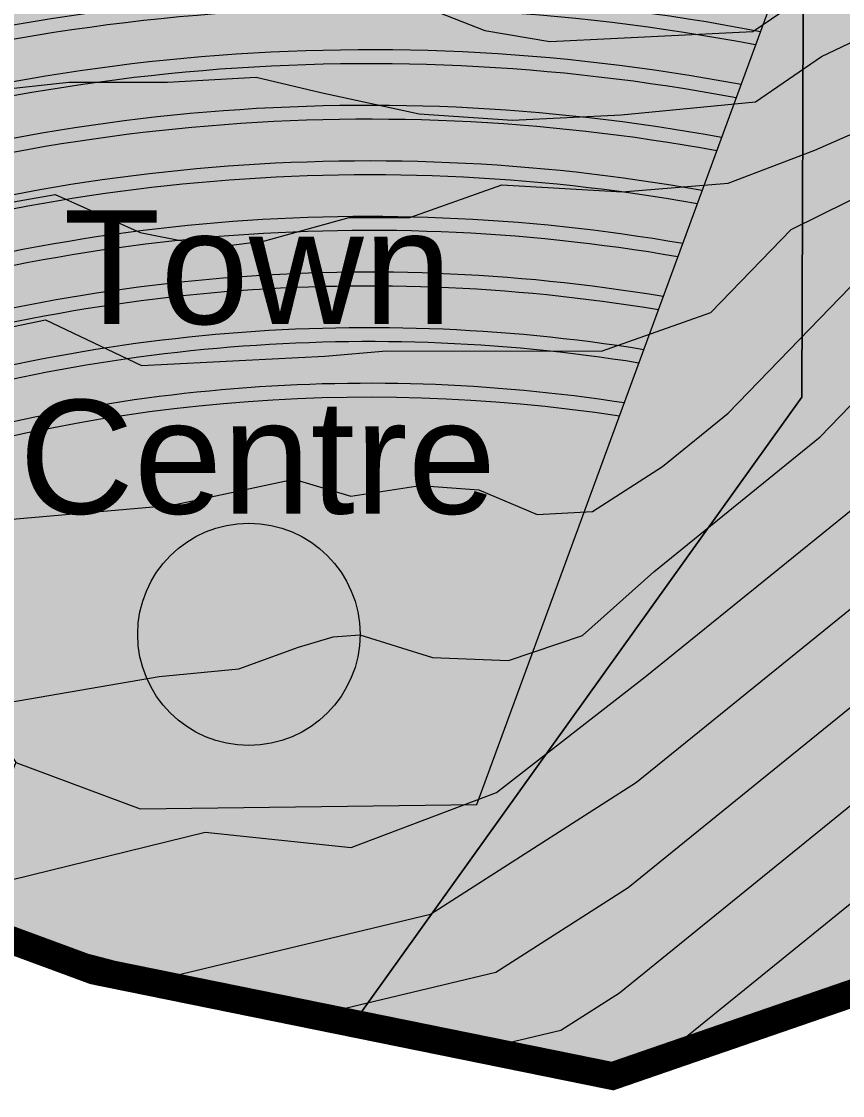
# Model space of a CAD drawing. Header units: inches. Extents: x 218980 to 233865, y 587194 to 599270.
# Drawn here: x 219063.72 to 219093.26, y 587341.4 to 587380.04 of the extents above; entities that cross this region are included whole.
import ezdxf

# ---------------------------------------------------------------- set-up
doc = ezdxf.new("R2010")
doc.units = ezdxf.units.IN
doc.header["$MEASUREMENT"] = 0
for name, pattern in [('01', [0]), ('DASHDOT2', [0.5, 0.25, -0.125, 0, -0.125]), ('State_Boundary_2', [13.5, 5, -1.6, 0.3, -1.6, 5])]:
    doc.linetypes.add(name, pattern=pattern)
for name, color, linetype, lineweight in [('Forest and Steep Slope', 66, '01', 0), ('Major Contour', 250, 'Continuous', 0), ('Minor Contour', 250, 'Continuous', 0), ('Planning Boundary', 222, '01', 0), ('Proposed Plot Boundary', 250, '01', 0), ('Proposed Urban Design', 250, 'Continuous', 0), ('Town Boundary', 220, 'DASHDOT2', 30)]:
    doc.layers.add(name, color=color, linetype=linetype, lineweight=lineweight)
doc.layers.add('Open Space Within Settlement Active', color=7, linetype='01', lineweight=0, true_color=0xb1d336)
doc.layers.add('Open Space Within Settlement Passive', color=7, linetype='01', lineweight=0, true_color=0xcbe279)
doc.layers.add('Text', color=7, linetype='Continuous')
doc.styles.get("Standard").update_dxf_attribs({"font": 'arial.ttf'})

msp = doc.modelspace()

# ---------------------------------------------------------------- hatches: boundary and pattern name
at = {"layer": 'Forest and Steep Slope'}
h = msp.add_hatch(color=256, dxfattribs=at)
h.dxf.hatch_style = 1
h.paths.add_polyline_path([(219135.215, 587395.763), (219140.871, 587407.765), (219143.354, 587412.593), (219146.665, 587418.939), (219150.39, 587423.078), (219154.529, 587426.803), (219154.943, 587426.803), (219163.496, 587430.114), (219170.118, 587432.183), (219170.946, 587433.563), (219170.808, 587435.08), (219169.429, 587436.184), (219166.256, 587437.011), (219159.358, 587437.563), (219151.218, 587438.253), (219143.078, 587435.356), (219140.181, 587431.493), (219134.492, 587425.697), (219131.043, 587423.214), (219121.386, 587418.385), (219108.832, 587410.246), (219100.002, 587400.451), (219091.863, 587383.62), (219091.801, 587366.52), (219075.658, 587343.995), (219084.986, 587342.099), (219126.328, 587356.355), (219131.985, 587356.771), (219131.076, 587366.654), (219131.076, 587374.38), (219131.904, 587381.691), (219132.456, 587386.106)])
at = {"layer": 'Forest and Steep Slope', "true_color": 0xc6ffb3}
h = msp.add_hatch(color=71, dxfattribs=at)
h.dxf.hatch_style = 1
h.paths.add_polyline_path([(219049.209, 587375.372), (219050.044, 587374.088, -0.140748), (219089.613, 587377.769), (219090.137, 587379.196, 0.142694)])
h.paths.add_polyline_path([(219048.096, 587377.081), (219048.93, 587375.799, -0.143325), (219090.311, 587379.672), (219090.835, 587381.098, 0.145167)])
h.paths.add_polyline_path([(219046.985, 587378.789), (219047.818, 587377.508, -0.145765), (219091.009, 587381.573), (219091.532, 587382.998, 0.147512)])
h = msp.add_hatch(color=71, dxfattribs=at)
h.dxf.hatch_style = 1
h.paths.add_polyline_path([(219088.039, 587373.483, 0.13439), (219052.554, 587370.231), (219053.393, 587368.942, -0.132077), (219087.514, 587372.052)])
h.paths.add_polyline_path([(219088.739, 587375.389, 0.137318), (219051.438, 587371.947), (219052.275, 587370.66, -0.135138), (219088.214, 587373.959)])
h.paths.add_polyline_path([(219050.322, 587373.66), (219051.159, 587372.375, -0.138024), (219088.914, 587375.865), (219089.438, 587377.293, 0.140082)])
at = {"layer": 'Open Space Within Settlement Passive'}
h = msp.add_hatch(color=256, dxfattribs=at)
h.dxf.hatch_style = 1
h.paths.add_polyline_path([(219045.874, 587380.495), (219046.707, 587379.216, -0.148079), (219091.707, 587383.473), (219092.229, 587384.897, 0.149739)])
h = msp.add_hatch(color=256, dxfattribs=at)
h.dxf.hatch_style = 1
h.paths.add_polyline_path([(219063.52, 587353.383), (219067.987, 587351.71), (219080.106, 587351.871), (219092.229, 587384.897), (219092.474, 587384.886), (219091.863, 587383.62), (219091.801, 587366.52), (219075.658, 587343.995), (219061.423, 587347.7)])
at = {"layer": 'Proposed Plot Boundary', "true_color": 0xd2b9a3}
h = msp.add_hatch(color=9, dxfattribs=at)
h.dxf.hatch_style = 1
h.paths.add_polyline_path([(219085.233, 587365.838), (219085.409, 587366.317, 0.121654), (219056.758, 587363.772), (219057.039, 587363.34, -0.12069)])
h.paths.add_polyline_path([(219085.936, 587367.753), (219086.112, 587368.231, 0.125355), (219055.634, 587365.499), (219055.915, 587365.067, -0.124453)])
h.paths.add_polyline_path([(219086.638, 587369.665), (219086.813, 587370.142, 0.128822), (219054.513, 587367.222), (219054.793, 587366.791, -0.127976)])
h.paths.add_polyline_path([(219087.339, 587371.575), (219087.514, 587372.052, 0.132077), (219053.393, 587368.942), (219053.673, 587368.513, -0.131282)])
h.paths.add_polyline_path([(219088.039, 587373.483), (219088.214, 587373.959, 0.135138), (219052.275, 587370.66), (219052.554, 587370.231, -0.13439)])
h.paths.add_polyline_path([(219088.739, 587375.389), (219088.914, 587375.865, 0.138024), (219051.159, 587372.375), (219051.438, 587371.947, -0.137318)])
h.paths.add_polyline_path([(219089.438, 587377.293), (219089.613, 587377.769, 0.140748), (219050.044, 587374.088), (219050.322, 587373.66, -0.140082)])
h.paths.add_polyline_path([(219090.137, 587379.196), (219090.311, 587379.672, 0.143325), (219048.93, 587375.799), (219049.209, 587375.372, -0.142694)])
h.paths.add_polyline_path([(219090.835, 587381.098), (219091.009, 587381.573, 0.145765), (219047.818, 587377.508), (219048.096, 587377.081, -0.145167)])
h.paths.add_polyline_path([(219091.532, 587382.998), (219091.707, 587383.473, 0.148079), (219046.707, 587379.216), (219046.985, 587378.789, -0.147512)])
at = {"layer": 'Proposed Urban Design', "true_color": 0xc9ffb8}
h = msp.add_hatch(color=254, dxfattribs=at)
h.paths.add_polyline_path([(219085.936, 587367.753, 0.124453), (219055.915, 587365.067), (219056.758, 587363.772, -0.121654), (219085.409, 587366.317)])
h.paths.add_polyline_path([(219054.793, 587366.791), (219055.634, 587365.499, -0.125355), (219086.112, 587368.231), (219086.638, 587369.665, 0.127976)])
h.paths.add_polyline_path([(219087.339, 587371.575, 0.131282), (219053.673, 587368.513), (219054.513, 587367.222, -0.128822), (219086.813, 587370.142)])
at = {"layer": 'Proposed Urban Design', "true_color": 0xe8ffe0}
h = msp.add_hatch(color=7, dxfattribs=at)
h.paths.add_polyline_path([(219085.233, 587365.838, 0.12069), (219057.039, 587363.34), (219063.52, 587353.383), (219067.987, 587351.71), (219080.106, 587351.871)])
h.paths.add_polyline_path([(219075.903, 587357.992, -1), (219067.903, 587357.992, -1)], flags=16)
at = {"layer": 'Proposed Urban Design'}
msp.add_hatch(color=7, dxfattribs=at).paths.add_polyline_path([(219067.903, 587357.992, 1), (219075.903, 587357.992, 1)])

# ---------------------------------------------------------------- linework, layer by layer
at = {"layer": 'Forest and Steep Slope'}
msp.add_lwpolyline([(219091.863, 587383.62), (219091.801, 587366.52), (219075.658, 587343.995), (219084.986, 587342.099), (219126.328, 587356.355), (219131.985, 587356.771), (219131.076, 587366.654), (219131.076, 587374.38), (219131.904, 587381.691)], dxfattribs=at)
at = {"layer": 'Major Contour'}
for points, elevation in [([(219074.27, 587344.277), (219080.785, 587345.836), (219085.544, 587348.883), (219102.382, 587362.533), (219105.676, 587365.942), (219111.159, 587368.648), (219116.095, 587375.913), (219120.819, 587384.498)], 2795), ([(219027.182, 587367.789), (219033.449, 587364.883), (219035.712, 587364.736), (219043.034, 587365.024), (219045.121, 587365.248), (219048.582, 587366.658), (219054.053, 587366.623), (219058.507, 587367.821), (219062.563, 587368.887), (219064.589, 587369.306), (219068.042, 587367.668), (219071.799, 587367.854), (219074.634, 587368), (219076.851, 587368.193), (219084.595, 587368.175), (219088.525, 587369.574), (219091.413, 587372.562), (219100.683, 587377.138), (219101.704, 587378.641), (219102.682, 587380.418)], 2800)]:
    msp.add_lwpolyline(points, dxfattribs=dict(at, elevation=elevation))
at = {"layer": 'Minor Contour'}
for points in [[(219086.571, 587342.646), (219108.997, 587360.827), (219111.381, 587363.294), (219115.349, 587365.253), (219121.851, 587374.821), (219128.074, 587386.129)], [(219080.253, 587343.061), (219083.131, 587343.75), (219085.233, 587345.096), (219105.689, 587361.68), (219108.529, 587364.618), (219113.254, 587366.95), (219118.973, 587375.367), (219124.446, 587385.313)], [(219068.287, 587345.493), (219078.44, 587347.922), (219085.855, 587352.67), (219099.074, 587363.387), (219102.823, 587367.266), (219109.064, 587370.346), (219113.217, 587376.458), (219117.192, 587383.682)], [(219059.827, 587348.29), (219070.332, 587350.872), (219075.59, 587350.322), (219080.807, 587352.303), (219086.167, 587356.457), (219095.767, 587364.24), (219099.971, 587368.59), (219106.968, 587372.044), (219110.339, 587377.004), (219113.564, 587382.866)], [(219046.473, 587354.895), (219055.599, 587355.291), (219060.382, 587355.044), (219068.678, 587356.477), (219071.547, 587356.747), (219073.686, 587357.531), (219074.931, 587357.896), (219075.892, 587357.977), (219078.512, 587357.157), (219081.239, 587357.054), (219083.905, 587357.955), (219086.478, 587360.244), (219092.459, 587365.093), (219097.118, 587369.914), (219104.873, 587373.742), (219107.461, 587377.55), (219109.937, 587382.05)], [(219035.078, 587361.484), (219037.187, 587360.873), (219037.432, 587360.642), (219039.451, 587360.721), (219051.38, 587362.005), (219051.597, 587362.245), (219052.329, 587362.151), (219053.016, 587362.403), (219061.472, 587361.966), (219069.15, 587362.633), (219073.526, 587363.573), (219075.576, 587362.965), (219078.069, 587363.352), (219080.174, 587363.186), (219082.279, 587362.301), (219084.265, 587362.415), (219086.789, 587364.031), (219089.151, 587365.946), (219094.266, 587371.238), (219102.778, 587375.44), (219104.582, 587378.096), (219106.31, 587381.234)], [(219077.139, 587381.006), (219080.39, 587379.717), (219082.733, 587379.324), (219090.032, 587379.676), (219092.381, 587381.294)], [(219019.285, 587374.094), (219024.712, 587372.101), (219030.212, 587370.439), (219036.635, 587370.439), (219041.536, 587371.92), (219048.245, 587372.517), (219055.777, 587371.095), (219061.643, 587373.243), (219064.939, 587373.817), (219067.998, 587372.448), (219069.738, 587372.1), (219071.181, 587371.987), (219072.473, 587372.155), (219075.518, 587372.995), (219077.693, 587372.99), (219081.006, 587374.169), (219085.336, 587373.917), (219089.146, 587374.229), (219092.269, 587375.413), (219095.104, 587376.661), (219098.826, 587379.187), (219100.813, 587380.893)], [(219013.243, 587380.023), (219013.692, 587379.624), (219014.818, 587379.52), (219016.113, 587379.652), (219018.221, 587379.818), (219030.85, 587377.146), (219035.26, 587376.803), (219041.885, 587378.293), (219052.389, 587376.221), (219057.193, 587375.724), (219059.786, 587376.403), (219061.235, 587377.402), (219065.43, 587377.856), (219068.982, 587377.856), (219072.169, 587378.039), (219074.497, 587377.489), (219078.034, 587376.715), (219081.391, 587376.487), (219085.303, 587376.682), (219090.127, 587377.145), (219092.504, 587378.783), (219095.205, 587380.064)]]:
    msp.add_lwpolyline(points, dxfattribs=at)
at = {"layer": 'Open Space Within Settlement Active'}
msp.add_lwpolyline([(219046.505, 587395.466), (219026.788, 587368.102), (219038.086, 587359.082), (219059.345, 587348.467), (219066.33, 587345.89), (219075.658, 587343.995), (219091.801, 587366.52), (219091.863, 587383.62)], dxfattribs=at)
at = {"layer": 'Planning Boundary', "lineweight": 5, "const_width": 1}
msp.add_lwpolyline([(219180.099, 587615.206), (219179.48, 587586.322), (219133.366, 587559.17), (219091.397, 587544.284), (219048.906, 587533.2), (219016.853, 587502.186), (219012.006, 587498.151), (218982.942, 587477.15), (218980.217, 587473.076), (218991.841, 587441.632), (219001.372, 587412.667), (219011.65, 587392.01), (219013.407, 587378.786), (219038.086, 587359.082), (219059.345, 587348.467), (219066.33, 587345.89), (219084.986, 587342.099), (219126.328, 587356.355), (219182.073, 587360.455), (219185.948, 587349.321), (219219.5, 587319.342), (219222.284, 587310.428)], dxfattribs=at)
at = {"layer": 'Proposed Urban Design'}
msp.add_lwpolyline([(219045.874, 587380.495), (219063.52, 587353.383), (219067.987, 587351.71), (219080.106, 587351.871), (219092.229, 587384.897)], dxfattribs=at)
msp.add_lwpolyline([(219063.52, 587353.383), (219067.987, 587351.71), (219080.106, 587351.871), (219092.229, 587384.897), (219092.474, 587384.886), (219091.863, 587383.62), (219091.801, 587366.52), (219075.658, 587343.995), (219061.423, 587347.7)], close=True, dxfattribs=at)
msp.add_circle((219071.903, 587357.992), 4, dxfattribs=at)
for radius, start, end in [(77.985, 78.55818, 112.25061), (77.485, 78.61486, 112.18003), (75.985, 78.78943, 111.96261), (75.485, 78.84918, 111.88818), (73.985, 79.03334, 111.65873), (73.485, 79.09642, 111.58012), (71.985, 79.29099, 111.33761), (71.485, 79.35769, 111.25446), (69.985, 79.56358, 110.99773), (69.485, 79.63422, 110.90963), (67.985, 79.85245, 110.63738), (67.485, 79.92738, 110.54388), (65.985, 80.15911, 110.25465), (65.485, 80.23875, 110.15522), (63.985, 80.48527, 109.84734), (63.485, 80.57007, 109.7414), (61.985, 80.83286, 109.41301), (61.485, 80.92335, 109.29988), (59.985, 81.20408, 108.94883), (59.485, 81.30086, 108.82775)]:
    msp.add_arc((219076.236, 587307.038), radius, start, end, dxfattribs=at)
at = {"layer": 'Town Boundary', "linetype": 'State_Boundary_2'}
msp.add_lwpolyline([(219222.284, 587310.428), (219219.5, 587319.342), (219185.948, 587349.321), (219182.073, 587360.455), (219126.328, 587356.355), (219084.986, 587342.099), (219066.33, 587345.89), (219059.345, 587348.467), (219038.086, 587359.082), (219013.407, 587378.786), (219011.65, 587392.01), (219001.372, 587412.667), (218991.841, 587441.632), (218980.217, 587473.076), (218982.942, 587477.15), (219012.006, 587498.151), (219016.853, 587502.186), (219048.906, 587533.2), (219091.397, 587544.284), (219133.366, 587559.17), (219179.48, 587586.322), (219180.099, 587615.206)], dxfattribs=at)

# ---------------------------------------------------------------- texts
at = {"layer": 'Text', "insert": (219057.91, 587373.251), "char_height": 4.09444, "width": 28.0962, "attachment_point": 1}
msp.add_mtext('\\pi7.31853;Town \\P\\pi5.72516;Centre', dxfattribs=at)

doc.saveas('drawing.dxf')
